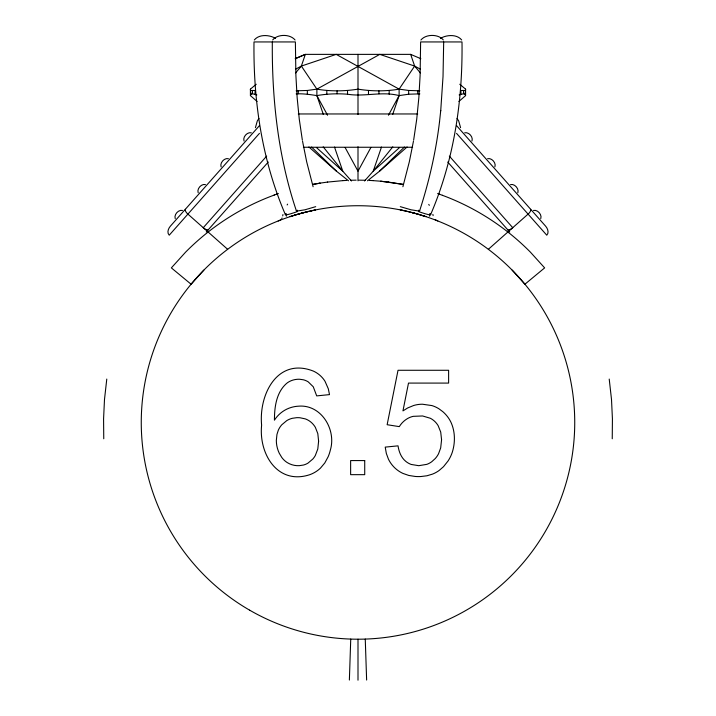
<?xml version="1.0" encoding="UTF-8"?>
<svg xmlns="http://www.w3.org/2000/svg" width="716" height="716" viewBox="0 0 716 716"><rect width="100%" height="100%" fill="white"/><g stroke="black" fill="none" stroke-linecap="round" stroke-linejoin="round"><path stroke-width="1.07" d="M443.678 41.94L443.025 76.523L440.725 110.747M612.243 438.783L612.422 418.824L611.509 399.501L609.218 379.068M349.372 680.048L350.742 639.084M419.63 210.799C429.009 181.891 435.865 152.141 439.499 121.953L439.535 121.595M439.499 121.953L440.752 110.461M106.782 379.068L104.491 399.501L103.578 418.824L103.757 438.783M413.651 140.13L416.73 119.187L418.842 97.752L420.095 75.744L420.623 41.94L461.999 41.94C462.778 100.786 454.034 160.205 430.665 214.514M413.454 141.204L409.31 161.87L402.893 186.733M255.415 127.681L257.304 120.959L258.95 118.435M471.969 140.98C473.437 137.042 468.792 131.798 464.702 132.782M494.899 166.864C496.367 162.926 491.722 157.681 487.632 158.666M517.829 192.747C519.297 188.809 514.652 183.565 510.571 184.549M540.768 218.631C542.227 214.693 537.582 209.457 533.501 210.432M295.619 72.907L301.364 66.069L305.329 54.371L410.671 54.371L420.838 58.703M381.494 147.04L373.224 171.187L364.525 180.996M392.645 114.497L399.116 95.604L399.116 89.142L414.636 66.069L410.671 54.371M257.098 101.475L250.412 95.604L250.94 94.217L250.412 89.142L256.238 84.246M458.902 101.475L465.588 95.604L465.06 94.217L465.588 89.142L459.762 84.246M420.936 39.989C425.922 33.894 438.326 33.903 443.347 39.962M254.314 39.989C259.049 34.019 269.458 34.717 275.535 38.378M272.653 39.962C277.674 33.903 290.078 33.894 295.064 39.989M370.816 147.63L358 171.187L345.184 147.63M388.439 115.231L399.116 95.604L408.666 94.217L419.845 93.868M282.032 217.995L281.719 218.523M392.798 146.861L373.224 171.187L399.626 147.478M259.299 125.801L170.444 226.095C168.341 228.413 166.676 232.628 169.227 235.197L259.452 133.364M266.674 156.106L203.255 227.697A5.03 2.023 41.5 0 0 208.454 229.657M206.271 232.02L268.267 162.04M203.854 270.12L191.083 284.216L171.357 267.882L185.632 252.113A242.357 242.357 0 0 1 268.795 197.142L273.61 195.289M280.735 219.74L280.323 220.116M367.478 180.799L379.543 171.187L404.415 147.031M488.366 249.293L528.086 214.102M379.543 171.187L407.109 146.968M429.358 216.134L429.904 215.65M440.465 38.378C446.542 34.717 456.951 34.019 461.686 39.989M296.155 90.807L307.334 90.467L316.884 89.142L379.793 54.371L414.636 66.069L420.462 69.219M295.538 69.219L301.364 66.069L336.207 54.371L399.116 89.142L408.666 90.467L419.845 90.807M296.191 58.264L305.32 54.371L295.162 58.703M278.22 220.958L280.26 220.152M459.153 94.906L463.512 93.751L465.06 94.217M315.693 206.664L304.998 209.779L297.006 211.068M273.584 195.298L274.577 194.931M274.541 194.94L276.519 194.224M276.474 194.242L278.408 193.562M290.078 216.653L290.678 216.456M290.544 216.501L291.036 216.339M290.83 216.402L292.835 215.758M292.235 215.955L293.497 215.552M293.381 215.588L294.84 215.14M294.58 215.221L295.153 215.042M294.956 215.104L295.466 214.952M295.341 214.988L295.789 214.854M250.94 94.217L252.488 93.751L256.847 94.906M295.735 214.872L296.54 214.63M296.451 214.657L296.943 214.514M296.782 214.558L297.784 214.263M297.74 214.281L298.706 214.003M460.934 94.217L460.934 90.467L465.06 90.467M298.536 214.048L299.002 213.923M298.93 213.941L302.197 213.037M299.574 213.762L300.129 213.601M300.944 213.377L301.696 213.171M301.373 213.261L304.443 212.455M303.074 212.804L303.691 212.652M303.593 212.67L304.246 212.509M304.264 212.5L304.98 212.321M305.249 212.249L306.672 211.9M306.054 212.052L306.967 211.829M306.869 211.855L307.701 211.65M307.567 211.685L310.932 210.907M310.798 210.934L312.033 210.665M311.335 210.817L313.313 210.388M313.277 210.397L313.877 210.271M314.217 210.2L315.103 210.021M314.995 210.039L315.55 209.931M312.659 184.433L320.168 183.126L313.044 184.361M250.94 90.467L255.066 90.467L255.066 94.217M319.837 183.171L327.624 182.061M296.155 93.868C303.11 93.519 310.037 94.521 316.884 95.604C326.988 93.805 337.29 93.411 347.511 94.217C364.569 97.054 381.995 91.048 399.116 95.604M301.364 66.069L316.884 89.142C330.47 91.487 344.405 91.335 358 89.142C371.595 91.335 385.53 91.487 399.116 89.142M327.364 182.097L343 180.62M342.875 180.62L346.732 180.414M418.994 211.068L411.002 209.779L400.307 206.664M350.563 180.262L356.174 180.155M298.304 113.96L417.697 113.96M303.396 147.254L412.604 147.254M358.913 180.155L365.437 180.262M369.268 180.414L373.125 180.62M388.636 182.097L380.715 181.22L402.956 184.361M373 180.62L380.912 181.238M388.376 182.061L403.341 184.433M251.298 132.782C247.208 131.798 242.563 137.042 244.031 140.98M228.368 158.666C224.278 157.681 219.633 162.926 221.101 166.864M205.429 184.549C201.348 183.565 196.703 188.809 198.171 192.747M182.499 210.432C178.418 209.457 173.773 214.693 175.232 218.631M400.208 209.886L400.835 210.012M400.763 209.994L401.783 210.2M402.124 210.271L402.687 210.388M402.473 210.343L402.983 210.45M402.723 210.397L403.305 210.522M403.171 210.495L405.847 211.077M405.757 211.059L407.511 211.462M407.816 211.533L410.751 212.249M411.02 212.321L411.816 212.518M411.995 212.562L413.159 212.867M412.309 212.652L412.926 212.804M413.051 212.84L413.615 212.992M413.374 212.929L414.358 213.189M413.839 213.046L415.056 213.377M414.761 213.296L415.942 213.619M416.148 213.681L417.07 213.941M416.998 213.923L417.464 214.048M417.294 214.003L418.26 214.281M418.216 214.263L418.887 214.46M418.654 214.397L419.218 214.558M419.057 214.514L419.549 214.657M419.46 214.63L420.847 215.042M420.659 214.988L422.619 215.588M422.503 215.552L423.165 215.758M422.887 215.677L423.97 216.017M423.765 215.955L424.964 216.339M424.83 216.295L425.322 216.456M425.456 216.501L425.922 216.653M437.592 193.562L439.526 194.242M439.481 194.224L442.416 195.298M442.39 195.289L447.205 197.133A242.357 242.357 0 0 1 530.359 252.104L544.643 267.882L524.918 284.216L512.146 270.111M437.78 220.949L435.265 219.749M308.891 146.968L336.457 171.187L348.522 180.799M286.096 215.65L286.642 216.134M187.914 214.102L227.634 249.293M316.374 147.478L342.776 171.187L351.475 180.996M311.585 147.031L336.457 171.187M456.701 125.801L545.556 226.095C547.731 228.422 549.253 232.763 546.773 235.197L456.548 133.364M449.326 156.106L512.745 227.697A5.03 2.023 -41.5 0 1 507.546 229.657M447.733 162.04L509.729 232.02M414.636 66.069L420.382 72.907M323.202 146.861L342.776 171.187L334.506 147.04M457.05 118.435L458.696 120.959L460.585 127.681M316.884 89.142L316.884 95.604L327.561 115.231M285.335 214.514C261.966 160.205 253.222 100.786 254.001 41.94L295.377 41.94L295.905 75.744L297.158 97.752L299.27 119.187L302.349 140.13M316.884 95.604L323.355 114.497M296.37 210.799C278.112 156.518 271.829 99.005 272.322 41.94M313.107 186.733L306.69 161.87L302.546 141.204M365.258 639.084L366.628 680.048M465.588 89.142L465.588 95.604M463.512 90.914L463.512 93.751M417.723 90.914L417.723 93.751M408.666 90.467L408.666 94.217M389.173 90.467L389.173 94.217M378.934 90.914L378.934 93.751M368.489 90.467L368.489 94.217M358 54.371L358 114.497M358 146.735L358 180.835M358 639.218L358 680.2M347.511 90.467L347.511 94.217M337.066 90.914L337.066 93.751M326.827 90.467L326.827 94.217M307.334 90.467L307.334 94.217M298.277 90.914L298.277 93.751M252.488 90.914L252.488 93.751M250.412 89.142L250.412 95.604M297.068 211.05A12.396 1.414 -16 0 1 296.388 210.647M297.068 210.468A11.733 1.334 -16.4 0 1 297.426 210.236M285.514 214.084A12.145 1.181 -19.2 0 1 285.782 213.878M297.373 211.569A11.608 1.092 -19.7 0 1 287.295 214.657A11.608 1.092 -19.7 0 1 286.328 213.833M430.218 213.878A12.145 1.181 19.2 0 1 430.486 214.084M429.672 213.833A11.608 1.092 19.7 0 1 428.705 214.657A11.608 1.092 19.7 0 1 418.627 211.569M419.612 210.647A12.396 1.414 16 0 1 418.932 211.05M418.574 210.236A11.733 1.334 16.4 0 1 418.932 210.468M530.511 209.314A5.334 1.924 -41.5 0 1 528.122 214.138M187.878 214.138A5.334 1.924 41.5 0 1 185.489 209.314M287.608 204.158A27.602 1.432 -60.3 0 1 287.134 204.955M282.731 215.928A26.734 2.9 -72.9 0 1 282.945 214.549M432.894 214.406A27.602 2.927 71.8 0 1 433.108 215.65M429.314 205.349A26.734 1.405 61.2 0 1 428.759 204.391M274.461 418.207L274.425 420.158C278.273 414.143 284.225 409.507 291.09 407.485A30.591 30.591 0 0 1 298.295 406.196C321.108 404.066 336.52 429.546 330.353 450.033A39.729 39.729 0 0 1 328.134 456.781L324.787 462.966L320.508 468.067A29.607 29.607 0 0 1 315.335 472.032A30.52 30.52 0 0 1 309.428 474.806C277.441 485.054 258.655 453.819 261.617 425.179C258.646 394.319 277.584 357.078 313.348 371.085A26.59 26.59 0 0 1 319.954 375.336A26.501 26.501 0 0 1 325.028 381.315L328.313 388.797L329.503 394.614L316.696 395.894L313.268 386.783L308.229 381.87A16.665 16.665 0 0 0 303.342 379.784L299.7 379.265A21.605 21.605 0 0 0 297.203 379.301A19.484 19.484 0 0 0 287.492 382.693C276.94 391.079 274.595 405.516 274.461 418.207M318.611 441.145L317.797 448.986L315.326 455.492A20.827 20.827 0 0 1 312.767 459.09L307.987 463.118A17.819 17.819 0 0 1 303.396 465.051L299.324 465.668A20.719 20.719 0 0 1 287.152 462.536A20.334 20.334 0 0 1 281.719 457.363L279.24 453.201A29.768 29.768 0 0 1 276.331 440.421L276.958 434.433L278.318 430.2A20.469 20.469 0 0 1 281.827 424.749L286.731 420.641A19.869 19.869 0 0 1 292.423 418.278L296.639 417.688A25.901 25.901 0 0 1 300.022 417.768L305.222 418.869A18.446 18.446 0 0 1 310.556 421.814L311.344 422.476A20.272 20.272 0 0 1 313.536 424.758A19.726 19.726 0 0 1 315.371 427.38L317.806 433.61L318.611 441.145M441.575 439.785L440.68 447.921L438.559 453.72A22.993 22.993 0 0 1 435.194 458.607L431.775 461.704A20.084 20.084 0 0 1 426.861 464.344L418.77 465.695L411.199 464.451A18.392 18.392 0 0 1 405.73 461.319C401.094 457.533 398.901 451.599 398.024 445.844L385.217 447.124L386.336 453.461L388.43 459.135A29.714 29.714 0 0 0 393.37 466.42A31.2 31.2 0 0 0 395.5 468.524A29.911 29.911 0 0 0 402.983 473.437L408.791 475.451L415.253 476.462A46.979 46.979 0 0 0 420.874 476.534L426.951 475.773L432.518 474.108A30.869 30.869 0 0 0 439.141 470.475L443.499 466.698L448.064 460.97A37.509 37.509 0 0 0 452.315 452.163C455.233 442.864 455.224 432.437 451.447 423.38A31.71 31.71 0 0 0 447.294 416.372L446.238 415.101A34.905 34.905 0 0 0 442.739 411.611L438.917 408.782A29.132 29.132 0 0 0 431.9 405.578L422.395 404.218A30.412 30.412 0 0 0 413.66 405.498L407.646 407.977L402.956 410.895L408.496 383.087L448.619 383.087L448.619 370.279L398.024 370.279L387.141 424.713L399.304 426.629A23.36 23.36 0 0 1 407.162 418.779A20.048 20.048 0 0 1 413.266 416.336L422.601 415.969L430.307 418.26A19.144 19.144 0 0 1 434.737 421.411A20.263 20.263 0 0 1 438.165 425.707L440.716 432.079L441.575 439.785M364.721 460.576L350.634 460.576L350.634 474.663L364.721 474.663L364.721 460.576M249.633 610.166A216.733 216.733 0 0 0 574.733 422.467A216.733 216.733 0 0 0 249.633 234.767A216.733 216.733 0 0 0 249.633 610.166"/></g></svg>
